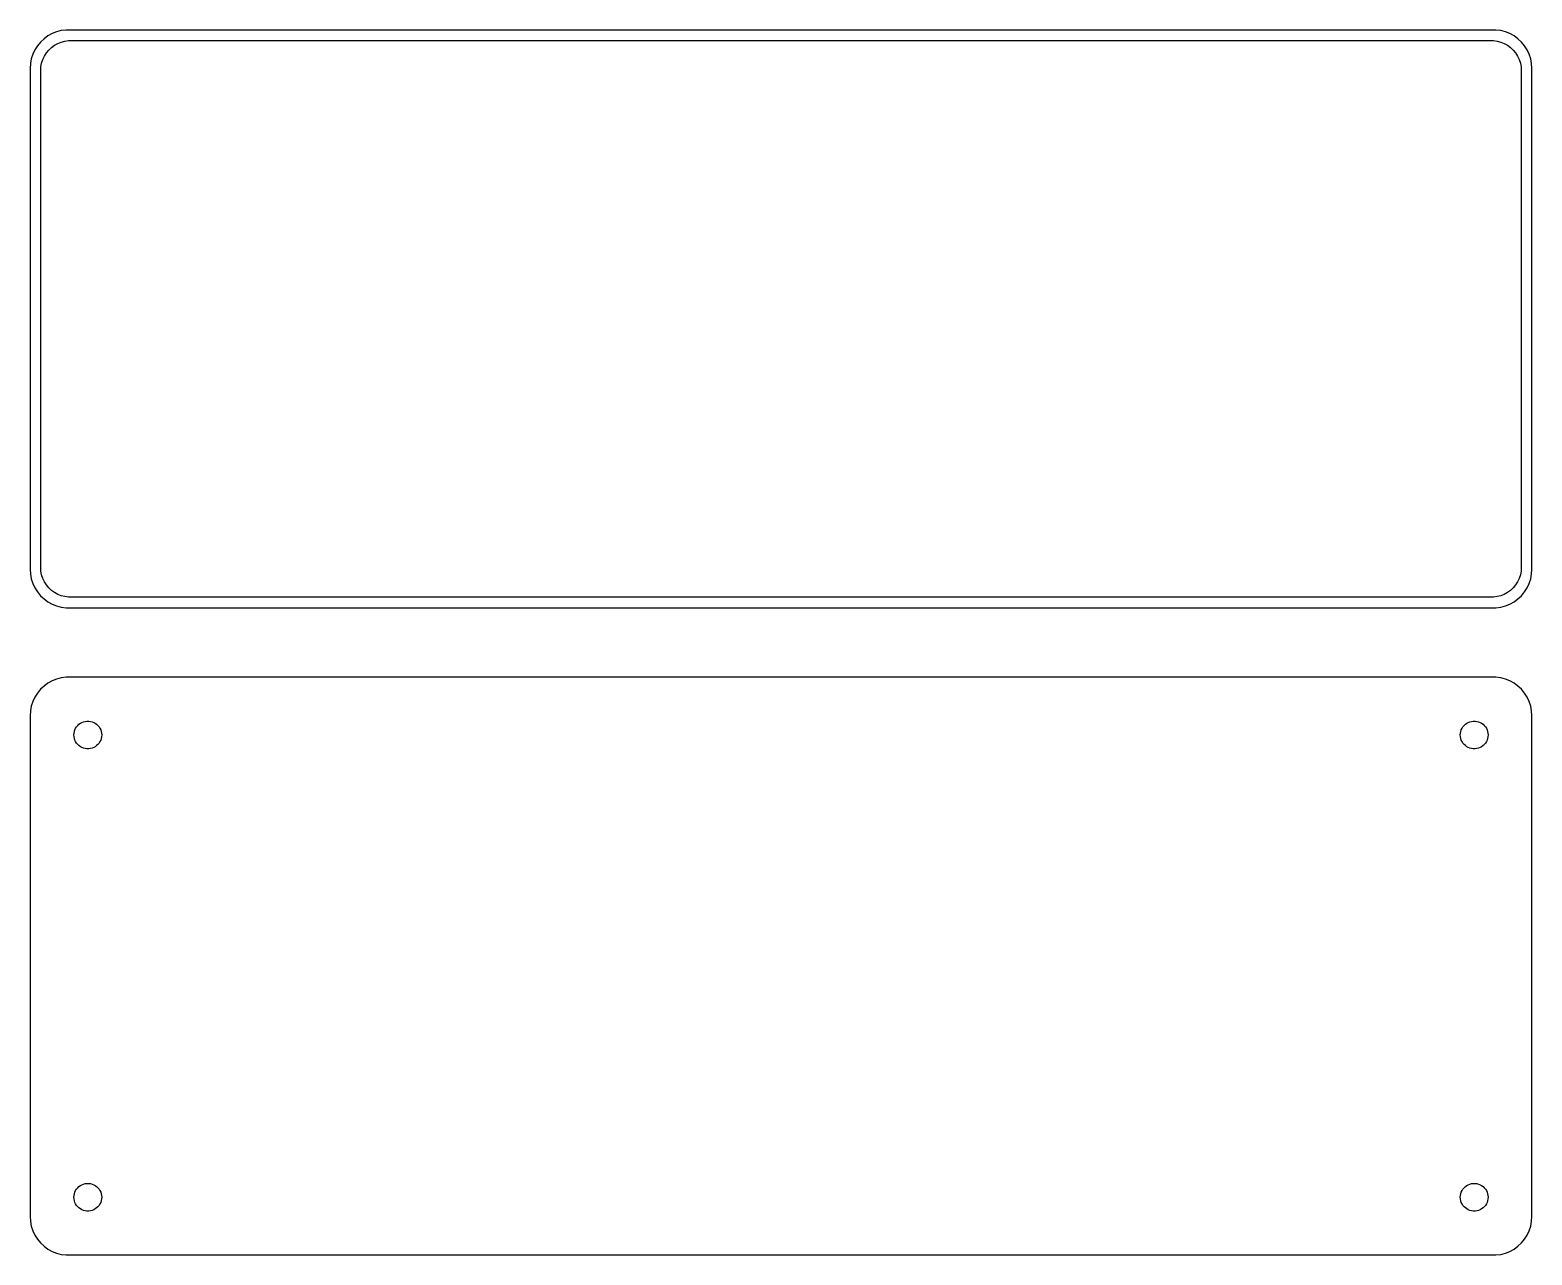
# Model space of a CAD drawing. Header units: metres. Extents: x -98 to 98, y 47 to 205.
import ezdxf

# ---------------------------------------------------------------- set-up
doc = ezdxf.new("R2010")
doc.units = ezdxf.units.M

msp = doc.modelspace()

# ---------------------------------------------------------------- linework, layer by layer
for p, q in [((-94.6289, 205.024), (-95.1791, 204.722)), ((-94.0451, 205.255), (-94.6289, 205.024)), ((-93.4369, 205.411), (-94.0451, 205.255)), ((-92.8139, 205.49), (-93.4369, 205.411)), ((92.8139, 205.49), (-92.8139, 205.49)), ((93.4369, 205.411), (92.8139, 205.49)), ((94.0451, 205.255), (93.4369, 205.411)), ((94.6289, 205.024), (94.0451, 205.255)), ((95.1791, 204.722), (94.6289, 205.024)), ((-96.8815, 202.909), (-97.1489, 202.341)), ((-96.5451, 203.439), (-96.8815, 202.909)), ((-96.1448, 203.923), (-96.5451, 203.439)), ((-95.6871, 204.353), (-96.1448, 203.923)), ((-95.1791, 204.722), (-95.6871, 204.353)), ((-95.3805, 202.524), (-95.0707, 202.899)), ((-95.0707, 202.899), (-94.7165, 203.231)), ((-94.7165, 203.231), (-94.3234, 203.517)), ((-94.3234, 203.517), (-93.8975, 203.751)), ((-93.8975, 203.751), (-93.4457, 203.93)), ((-93.4457, 203.93), (-92.9751, 204.051)), ((-92.9751, 204.051), (-92.493, 204.112)), ((-92.493, 204.112), (92.493, 204.112)), ((92.493, 204.112), (92.9751, 204.051)), ((92.9751, 204.051), (93.4457, 203.93)), ((93.4457, 203.93), (93.8975, 203.751)), ((93.8975, 203.751), (94.3234, 203.517)), ((94.3234, 203.517), (94.7165, 203.231)), ((94.7165, 203.231), (95.0707, 202.899)), ((95.0707, 202.899), (95.3805, 202.524)), ((95.6871, 204.353), (95.1791, 204.722)), ((96.1448, 203.923), (95.6871, 204.353)), ((96.5451, 203.439), (96.1448, 203.923)), ((96.8815, 202.909), (96.5451, 203.439)), ((97.1489, 202.341), (96.8815, 202.909)), ((-97.4606, 201.127), (-97.5, 200.5)), ((-97.3429, 201.743), (-97.4606, 201.127)), ((-97.1489, 202.341), (-97.3429, 201.743)), ((-96.089, 200.735), (-95.9979, 201.212)), ((-95.9979, 201.212), (-95.8477, 201.674)), ((-95.8477, 201.674), (-95.6408, 202.114)), ((-95.6408, 202.114), (-95.3805, 202.524)), ((95.3805, 202.524), (95.6408, 202.114)), ((95.6408, 202.114), (95.8477, 201.674)), ((95.8477, 201.674), (95.9979, 201.212)), ((95.9979, 201.212), (96.089, 200.735)), ((97.3429, 201.743), (97.1489, 202.341)), ((97.4606, 201.127), (97.3429, 201.743)), ((97.5, 200.5), (97.4606, 201.127)), ((-97.5, 200.5), (-97.5, 135.5)), ((-96.1195, 200.25), (-96.089, 200.735)), ((-96.1195, 135.75), (-96.1195, 200.25)), ((96.089, 200.735), (96.1195, 200.25)), ((96.1195, 200.25), (96.1195, 135.75)), ((97.5, 135.5), (97.5, 200.5)), ((-97.5, 135.5), (-97.4606, 134.873)), ((-97.4606, 134.873), (-97.3429, 134.257)), ((-96.089, 135.265), (-96.1195, 135.75)), ((-95.9979, 134.788), (-96.089, 135.265)), ((-95.8477, 134.326), (-95.9979, 134.788)), ((95.9979, 134.788), (95.8477, 134.326)), ((96.089, 135.265), (95.9979, 134.788)), ((96.1195, 135.75), (96.089, 135.265)), ((97.3429, 134.257), (97.4606, 134.873)), ((97.4606, 134.873), (97.5, 135.5)), ((-97.3429, 134.257), (-97.1489, 133.659)), ((-97.1489, 133.659), (-96.8815, 133.091)), ((-96.8815, 133.091), (-96.5451, 132.561)), ((-95.6408, 133.886), (-95.8477, 134.326)), ((-95.3805, 133.476), (-95.6408, 133.886)), ((-95.0707, 133.101), (-95.3805, 133.476)), ((-94.7165, 132.769), (-95.0707, 133.101)), ((-94.3234, 132.483), (-94.7165, 132.769)), ((94.7165, 132.769), (94.3234, 132.483)), ((95.0707, 133.101), (94.7165, 132.769)), ((95.3805, 133.476), (95.0707, 133.101)), ((95.6408, 133.886), (95.3805, 133.476)), ((95.8477, 134.326), (95.6408, 133.886)), ((96.5451, 132.561), (96.8815, 133.091)), ((96.8815, 133.091), (97.1489, 133.659)), ((97.1489, 133.659), (97.3429, 134.257)), ((-96.5451, 132.561), (-96.1448, 132.077)), ((-96.1448, 132.077), (-95.6871, 131.647)), ((-95.6871, 131.647), (-95.1791, 131.278)), ((-95.1791, 131.278), (-94.6289, 130.976)), ((-94.6289, 130.976), (-94.0451, 130.745)), ((-93.8975, 132.249), (-94.3234, 132.483)), ((-94.0451, 130.745), (-93.4369, 130.589)), ((-93.4457, 132.07), (-93.8975, 132.249)), ((-92.9751, 131.949), (-93.4457, 132.07)), ((-92.493, 131.888), (-92.9751, 131.949)), ((92.493, 131.888), (-92.493, 131.888)), ((92.9751, 131.949), (92.493, 131.888)), ((93.4457, 132.07), (92.9751, 131.949)), ((93.4369, 130.589), (94.0451, 130.745)), ((93.8975, 132.249), (93.4457, 132.07)), ((94.3234, 132.483), (93.8975, 132.249)), ((94.0451, 130.745), (94.6289, 130.976)), ((94.6289, 130.976), (95.1791, 131.278)), ((95.1791, 131.278), (95.6871, 131.647)), ((95.6871, 131.647), (96.1448, 132.077)), ((96.1448, 132.077), (96.5451, 132.561)), ((-93.4369, 130.589), (-92.8139, 130.51)), ((-92.8139, 130.51), (92.8139, 130.51)), ((92.8139, 130.51), (93.4369, 130.589)), ((-94.6289, 121.024), (-95.1791, 120.722)), ((-94.0451, 121.255), (-94.6289, 121.024)), ((-93.4369, 121.411), (-94.0451, 121.255)), ((-92.8139, 121.49), (-93.4369, 121.411)), ((92.8139, 121.49), (-92.8139, 121.49)), ((93.4369, 121.411), (92.8139, 121.49)), ((94.0451, 121.255), (93.4369, 121.411)), ((94.6289, 121.024), (94.0451, 121.255)), ((95.1791, 120.722), (94.6289, 121.024)), ((-96.5451, 119.439), (-96.8815, 118.909)), ((-96.1448, 119.923), (-96.5451, 119.439)), ((-95.6871, 120.353), (-96.1448, 119.923)), ((-95.1791, 120.722), (-95.6871, 120.353)), ((95.6871, 120.353), (95.1791, 120.722)), ((96.1448, 119.923), (95.6871, 120.353)), ((96.5451, 119.439), (96.1448, 119.923)), ((96.8815, 118.909), (96.5451, 119.439)), ((-97.4606, 117.127), (-97.5, 116.5)), ((-97.3429, 117.743), (-97.4606, 117.127)), ((-97.1489, 118.341), (-97.3429, 117.743)), ((-96.8815, 118.909), (-97.1489, 118.341)), ((97.1489, 118.341), (96.8815, 118.909)), ((97.3429, 117.743), (97.1489, 118.341)), ((97.4606, 117.127), (97.3429, 117.743)), ((97.5, 116.5), (97.4606, 117.127)), ((-97.5, 116.5), (-97.5, 51.5)), ((-91.5773, 114.867), (-91.4562, 115.058)), ((-91.4562, 115.058), (-91.3121, 115.232)), ((-91.3121, 115.232), (-91.1474, 115.387)), ((-91.1474, 115.387), (-90.9645, 115.52)), ((-90.9645, 115.52), (-90.7664, 115.629)), ((-90.7664, 115.629), (-90.5562, 115.712)), ((-90.5562, 115.712), (-90.3373, 115.768)), ((-90.3373, 115.768), (-90.113, 115.796)), ((-90.113, 115.796), (-89.887, 115.796)), ((-89.887, 115.796), (-89.6627, 115.768)), ((-89.6627, 115.768), (-89.4438, 115.712)), ((-89.4438, 115.712), (-89.2336, 115.629)), ((-89.2336, 115.629), (-89.0355, 115.52)), ((-89.0355, 115.52), (-88.8526, 115.387)), ((-88.8526, 115.387), (-88.6879, 115.232)), ((-88.6879, 115.232), (-88.5438, 115.058)), ((-88.5438, 115.058), (-88.4226, 114.867)), ((88.4226, 114.867), (88.5438, 115.058)), ((88.5438, 115.058), (88.6879, 115.232)), ((88.6879, 115.232), (88.8526, 115.387)), ((88.8526, 115.387), (89.0355, 115.52)), ((89.0355, 115.52), (89.2336, 115.629)), ((89.2336, 115.629), (89.4438, 115.712)), ((89.4438, 115.712), (89.6627, 115.768)), ((89.6627, 115.768), (89.887, 115.796)), ((89.887, 115.796), (90.113, 115.796)), ((90.113, 115.796), (90.3373, 115.768)), ((90.3373, 115.768), (90.5562, 115.712)), ((90.5562, 115.712), (90.7664, 115.629)), ((90.7664, 115.629), (90.9645, 115.52)), ((90.9645, 115.52), (91.1474, 115.387)), ((91.1474, 115.387), (91.3121, 115.232)), ((91.3121, 115.232), (91.4562, 115.058)), ((91.4562, 115.058), (91.5773, 114.867)), ((97.5, 51.5), (97.5, 116.5)), ((-91.8, 114), (-91.7858, 114.226)), ((-91.7858, 113.774), (-91.8, 114)), ((-91.7858, 114.226), (-91.7434, 114.448)), ((-91.7434, 113.552), (-91.7858, 113.774)), ((-91.7434, 114.448), (-91.6736, 114.663)), ((-91.6736, 113.337), (-91.7434, 113.552)), ((-91.6736, 114.663), (-91.5773, 114.867)), ((-91.5773, 113.133), (-91.6736, 113.337)), ((-91.4562, 112.942), (-91.5773, 113.133)), ((-88.4226, 113.133), (-88.5438, 112.942)), ((-88.4226, 114.867), (-88.3264, 114.663)), ((-88.3264, 113.337), (-88.4226, 113.133)), ((-88.3264, 114.663), (-88.2565, 114.448)), ((-88.2565, 113.552), (-88.3264, 113.337)), ((-88.2565, 114.448), (-88.2142, 114.226)), ((-88.2142, 113.774), (-88.2565, 113.552)), ((-88.2142, 114.226), (-88.2, 114)), ((-88.2, 114), (-88.2142, 113.774)), ((88.2, 114), (88.2142, 114.226)), ((88.2142, 113.774), (88.2, 114)), ((88.2142, 114.226), (88.2565, 114.448)), ((88.2565, 113.552), (88.2142, 113.774)), ((88.2565, 114.448), (88.3264, 114.663)), ((88.3264, 113.337), (88.2565, 113.552)), ((88.3264, 114.663), (88.4226, 114.867)), ((88.4226, 113.133), (88.3264, 113.337)), ((88.5438, 112.942), (88.4226, 113.133)), ((91.5773, 113.133), (91.4562, 112.942)), ((91.5773, 114.867), (91.6736, 114.663)), ((91.6736, 113.337), (91.5773, 113.133)), ((91.6736, 114.663), (91.7434, 114.448)), ((91.7434, 113.552), (91.6736, 113.337)), ((91.7434, 114.448), (91.7858, 114.226)), ((91.7858, 113.774), (91.7434, 113.552)), ((91.7858, 114.226), (91.8, 114)), ((91.8, 114), (91.7858, 113.774)), ((-91.3121, 112.768), (-91.4562, 112.942)), ((-91.1474, 112.613), (-91.3121, 112.768)), ((-90.9645, 112.48), (-91.1474, 112.613)), ((-90.7664, 112.371), (-90.9645, 112.48)), ((-90.5562, 112.288), (-90.7664, 112.371)), ((-90.3373, 112.232), (-90.5562, 112.288)), ((-90.113, 112.204), (-90.3373, 112.232)), ((-89.887, 112.204), (-90.113, 112.204)), ((-89.6627, 112.232), (-89.887, 112.204)), ((-89.4438, 112.288), (-89.6627, 112.232)), ((-89.2336, 112.371), (-89.4438, 112.288)), ((-89.0355, 112.48), (-89.2336, 112.371)), ((-88.8526, 112.613), (-89.0355, 112.48)), ((-88.6879, 112.768), (-88.8526, 112.613)), ((-88.5438, 112.942), (-88.6879, 112.768)), ((88.6879, 112.768), (88.5438, 112.942)), ((88.8526, 112.613), (88.6879, 112.768)), ((89.0355, 112.48), (88.8526, 112.613)), ((89.2336, 112.371), (89.0355, 112.48)), ((89.4438, 112.288), (89.2336, 112.371)), ((89.6627, 112.232), (89.4438, 112.288)), ((89.887, 112.204), (89.6627, 112.232)), ((90.113, 112.204), (89.887, 112.204)), ((90.3373, 112.232), (90.113, 112.204)), ((90.5562, 112.288), (90.3373, 112.232)), ((90.7664, 112.371), (90.5562, 112.288)), ((90.9645, 112.48), (90.7664, 112.371)), ((91.1474, 112.613), (90.9645, 112.48)), ((91.3121, 112.768), (91.1474, 112.613)), ((91.4562, 112.942), (91.3121, 112.768)), ((-91.7434, 54.4476), (-91.6736, 54.6626)), ((-91.6736, 54.6626), (-91.5773, 54.8672)), ((-91.5773, 54.8672), (-91.4562, 55.058)), ((-91.4562, 55.058), (-91.3121, 55.2322)), ((-91.3121, 55.2322), (-91.1474, 55.3869)), ((-91.1474, 55.3869), (-90.9645, 55.5198)), ((-90.9645, 55.5198), (-90.7664, 55.6287)), ((-90.7664, 55.6287), (-90.5562, 55.7119)), ((-90.5562, 55.7119), (-90.3373, 55.7681)), ((-90.3373, 55.7681), (-90.113, 55.7964)), ((-90.113, 55.7964), (-89.887, 55.7964)), ((-89.887, 55.7964), (-89.6627, 55.7681)), ((-89.6627, 55.7681), (-89.4438, 55.7119)), ((-89.4438, 55.7119), (-89.2336, 55.6287)), ((-89.2336, 55.6287), (-89.0355, 55.5198)), ((-89.0355, 55.5198), (-88.8526, 55.3869)), ((-88.8526, 55.3869), (-88.6879, 55.2322)), ((-88.6879, 55.2322), (-88.5438, 55.058)), ((-88.5438, 55.058), (-88.4226, 54.8672)), ((-88.4226, 54.8672), (-88.3264, 54.6626)), ((-88.3264, 54.6626), (-88.2565, 54.4476)), ((88.2565, 54.4476), (88.3264, 54.6626)), ((88.3264, 54.6626), (88.4226, 54.8672)), ((88.4226, 54.8672), (88.5438, 55.058)), ((88.5438, 55.058), (88.6879, 55.2322)), ((88.6879, 55.2322), (88.8526, 55.3869)), ((88.8526, 55.3869), (89.0355, 55.5198)), ((89.0355, 55.5198), (89.2336, 55.6287)), ((89.2336, 55.6287), (89.4438, 55.7119)), ((89.4438, 55.7119), (89.6627, 55.7681)), ((89.6627, 55.7681), (89.887, 55.7964)), ((89.887, 55.7964), (90.113, 55.7964)), ((90.113, 55.7964), (90.3373, 55.7681)), ((90.3373, 55.7681), (90.5562, 55.7119)), ((90.5562, 55.7119), (90.7664, 55.6287)), ((90.7664, 55.6287), (90.9645, 55.5198)), ((90.9645, 55.5198), (91.1474, 55.3869)), ((91.1474, 55.3869), (91.3121, 55.2322)), ((91.3121, 55.2322), (91.4562, 55.058)), ((91.4562, 55.058), (91.5773, 54.8672)), ((91.5773, 54.8672), (91.6736, 54.6626)), ((91.6736, 54.6626), (91.7434, 54.4476)), ((-91.8, 54), (-91.7858, 54.2256)), ((-91.7858, 53.7744), (-91.8, 54)), ((-91.7858, 54.2256), (-91.7434, 54.4476)), ((-91.7434, 53.5524), (-91.7858, 53.7744)), ((-91.6736, 53.3374), (-91.7434, 53.5524)), ((-91.5773, 53.1328), (-91.6736, 53.3374)), ((-91.4562, 52.942), (-91.5773, 53.1328)), ((-91.3121, 52.7678), (-91.4562, 52.942)), ((-91.1474, 52.6131), (-91.3121, 52.7678)), ((-88.6879, 52.7678), (-88.8526, 52.6131)), ((-88.5438, 52.942), (-88.6879, 52.7678)), ((-88.4226, 53.1328), (-88.5438, 52.942)), ((-88.3264, 53.3374), (-88.4226, 53.1328)), ((-88.2565, 53.5524), (-88.3264, 53.3374)), ((-88.2565, 54.4476), (-88.2142, 54.2256)), ((-88.2142, 53.7744), (-88.2565, 53.5524)), ((-88.2142, 54.2256), (-88.2, 54)), ((-88.2, 54), (-88.2142, 53.7744)), ((88.2, 54), (88.2142, 54.2256)), ((88.2142, 53.7744), (88.2, 54)), ((88.2142, 54.2256), (88.2565, 54.4476)), ((88.2565, 53.5524), (88.2142, 53.7744)), ((88.3264, 53.3374), (88.2565, 53.5524)), ((88.4226, 53.1328), (88.3264, 53.3374)), ((88.5438, 52.942), (88.4226, 53.1328)), ((88.6879, 52.7678), (88.5438, 52.942)), ((88.8526, 52.6131), (88.6879, 52.7678)), ((91.3121, 52.7678), (91.1474, 52.6131)), ((91.4562, 52.942), (91.3121, 52.7678)), ((91.5773, 53.1328), (91.4562, 52.942)), ((91.6736, 53.3374), (91.5773, 53.1328)), ((91.7434, 53.5524), (91.6736, 53.3374)), ((91.7434, 54.4476), (91.7858, 54.2256)), ((91.7858, 53.7744), (91.7434, 53.5524)), ((91.7858, 54.2256), (91.8, 54)), ((91.8, 54), (91.7858, 53.7744)), ((-97.5, 51.5), (-97.4606, 50.8733)), ((-97.4606, 50.8733), (-97.3429, 50.2566)), ((-90.9645, 52.4802), (-91.1474, 52.6131)), ((-90.7664, 52.3713), (-90.9645, 52.4802)), ((-90.5562, 52.2881), (-90.7664, 52.3713)), ((-90.3373, 52.2319), (-90.5562, 52.2881)), ((-90.113, 52.2036), (-90.3373, 52.2319)), ((-89.887, 52.2036), (-90.113, 52.2036)), ((-89.6627, 52.2319), (-89.887, 52.2036)), ((-89.4438, 52.2881), (-89.6627, 52.2319)), ((-89.2336, 52.3713), (-89.4438, 52.2881)), ((-89.0355, 52.4802), (-89.2336, 52.3713)), ((-88.8526, 52.6131), (-89.0355, 52.4802)), ((89.0355, 52.4802), (88.8526, 52.6131)), ((89.2336, 52.3713), (89.0355, 52.4802)), ((89.4438, 52.2881), (89.2336, 52.3713)), ((89.6627, 52.2319), (89.4438, 52.2881)), ((89.887, 52.2036), (89.6627, 52.2319)), ((90.113, 52.2036), (89.887, 52.2036)), ((90.3373, 52.2319), (90.113, 52.2036)), ((90.5562, 52.2881), (90.3373, 52.2319)), ((90.7664, 52.3713), (90.5562, 52.2881)), ((90.9645, 52.4802), (90.7664, 52.3713)), ((91.1474, 52.6131), (90.9645, 52.4802)), ((97.3429, 50.2566), (97.4606, 50.8733)), ((97.4606, 50.8733), (97.5, 51.5)), ((-97.3429, 50.2566), (-97.1489, 49.6594)), ((-97.1489, 49.6594), (-96.8815, 49.0912)), ((-96.8815, 49.0912), (-96.5451, 48.5611)), ((96.5451, 48.5611), (96.8815, 49.0912)), ((96.8815, 49.0912), (97.1489, 49.6594)), ((97.1489, 49.6594), (97.3429, 50.2566)), ((-96.5451, 48.5611), (-96.1448, 48.0773)), ((-96.1448, 48.0773), (-95.6871, 47.6474)), ((-95.6871, 47.6474), (-95.1791, 47.2784)), ((-95.1791, 47.2784), (-94.6289, 46.9759)), ((-94.6289, 46.9759), (-94.0451, 46.7447)), ((94.0451, 46.7447), (94.6289, 46.9759)), ((94.6289, 46.9759), (95.1791, 47.2784)), ((95.1791, 47.2784), (95.6871, 47.6474)), ((95.6871, 47.6474), (96.1448, 48.0773)), ((96.1448, 48.0773), (96.5451, 48.5611)), ((-94.0451, 46.7447), (-93.4369, 46.5886)), ((-93.4369, 46.5886), (-92.8139, 46.5099)), ((-92.8139, 46.5099), (92.8139, 46.5099)), ((92.8139, 46.5099), (93.4369, 46.5886)), ((93.4369, 46.5886), (94.0451, 46.7447))]:
    msp.add_line(p, q)

doc.saveas('drawing.dxf')
